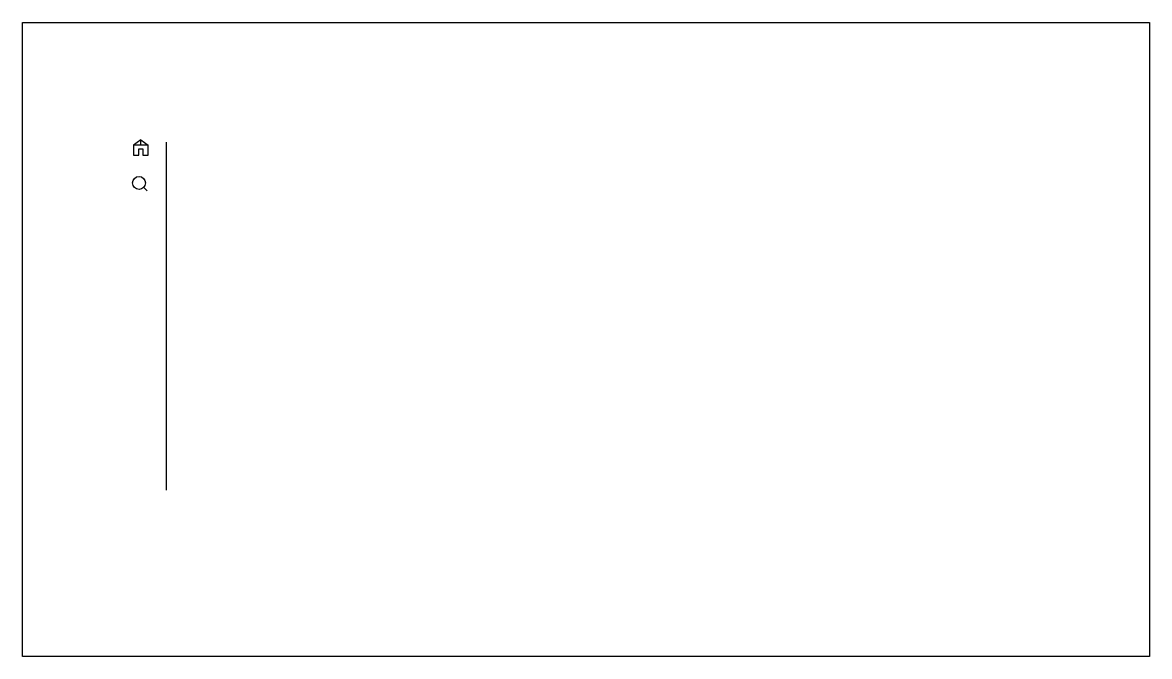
# Model space of a CAD drawing. Extents: x 2332 to 4252, y 11 to 1090.
import ezdxf

# ---------------------------------------------------------------- set-up
doc = ezdxf.new("R2010")
doc.units = 0
doc.header["$MEASUREMENT"] = 0

msp = doc.modelspace()

# ---------------------------------------------------------------- linework, layer by layer
for p, q in [((2533, 890.1), (2520.5, 881.1)), ((2533, 881.1), (2533, 890.1)), ((2533, 890.1), (2545.5, 881.1)), ((2545.5, 881.1), (2520.5, 881.1)), ((2520.5, 881.1), (2520.5, 864.1)), ((2520.5, 864.1), (2529.5, 864.1)), ((2529.5, 864.1), (2529.5, 875.1)), ((2529.5, 875.1), (2536.5, 875.1)), ((2536.5, 875.1), (2536.5, 864.1)), ((2536.5, 864.1), (2545.5, 864.1)), ((2545.5, 864.1), (2545.5, 881.1))]:
    msp.add_line(p, q)
at = {"lineweight": 30}
for p, q in [((2576.3, 886), (2576.3, 293.6)), ((2538, 809.2), (2544.1, 803.4))]:
    msp.add_line(p, q, dxfattribs=at)
msp.add_lwpolyline([(2331.6, 1089.8), (4251.6, 1089.8), (4251.6, 10.7), (2331.6, 10.7)], close=True)
msp.add_circle((2530.1, 816.8), 11, dxfattribs=at)

doc.saveas('drawing.dxf')
